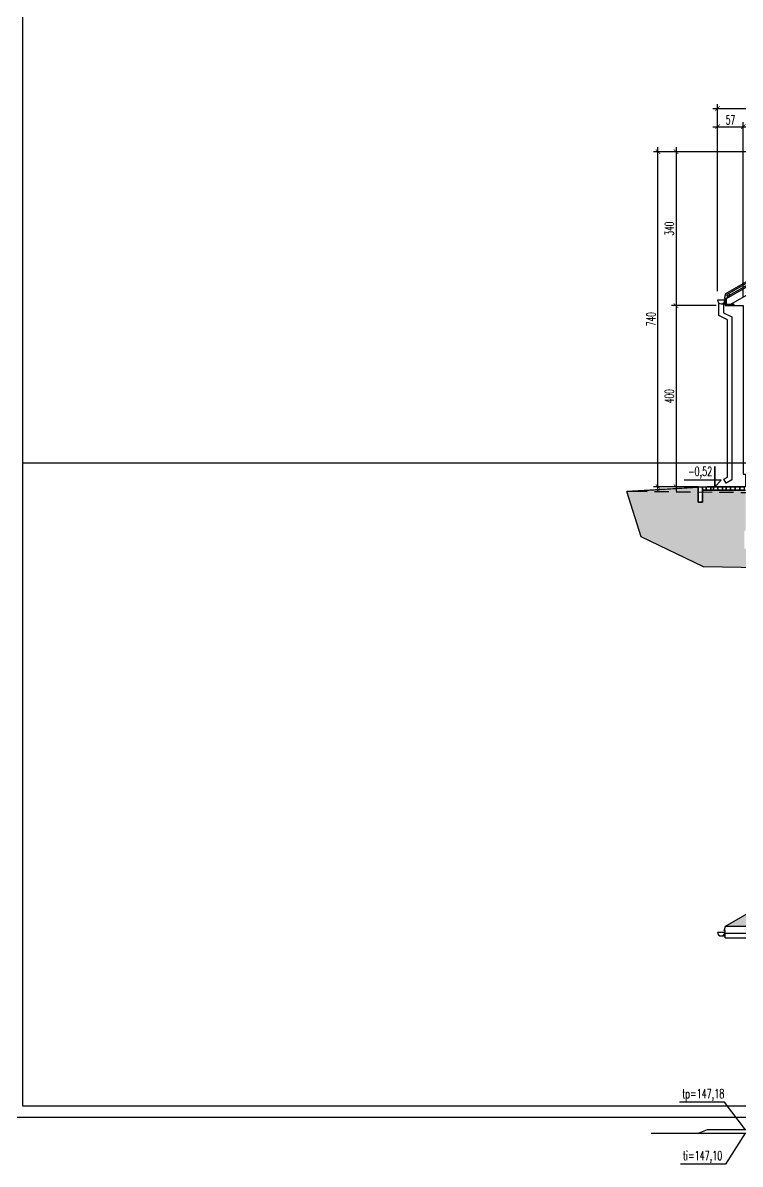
# Model space of a CAD drawing. Header units: millimetres. Extents: x -24587 to 33255, y -70862 to 32.
# Drawn here: x 7826 to 9410, y -63949 to -61427 of the extents above; entities that cross this region are included whole.
import ezdxf
from ezdxf.enums import TextEntityAlignment as Align

# ---------------------------------------------------------------- set-up
doc = ezdxf.new("R2010")
doc.units = ezdxf.units.MM
doc.header["$LTSCALE"] = 5
doc.linetypes.add('DASHED2', pattern=[9.525, 6.35, -3.175])
doc.layers.get('Defpoints').update_dxf_attribs({"color": 251})
doc.layers.add('__NIEDRUK__', color=54, linetype='Continuous', plot=False)
for name, color, linetype in [('A-SCHODY', 140, 'Continuous'), ('A-WIEZBA', 163, 'Continuous'), ('K-HATCH', 8, 'Continuous'), ('K-HATCH243', 243, 'Continuous'), ('K-SCIANY', 2, 'Continuous'), ('K-SRUBY', 3, 'Continuous'), ('K-TEXT 2.4mm', 71, 'Continuous'), ('K-TEXT 2mm', 254, 'Continuous'), ('K-UWAGI', 1, 'Continuous'), ('K-WYMIARY', 1, 'Continuous')]:
    doc.layers.add(name, color=color, linetype=linetype)
doc.styles.add('text 2mm', font='romans.shx', dxfattribs={"width": 0.65})
doc.styles.add('WYM1', font='romanszb.shx', dxfattribs={"width": 0.6})
doc.dimstyles.new('CM100', dxfattribs={"dimscale": 5, "dimtxt": 2, "dimasz": 1, "dimexe": 1, "dimexo": 2, "dimgap": 0.5, "dimtad": 1, "dimrnd": 0.5, "dimdsep": 46, "dimtxsty": 'WYM1', "dimblk": 'OBLIQUE', "dimcen": 0, "dimdle": 1, "dimclrd": 253, "dimclre": 251, "dimclrt": 30, "dimadec": 0, "dimazin": 0, "dimtfac": 1, "dimtix": 1, "dimtmove": 0, "dimatfit": 0, "dimfxl": 1, "dimtfillclr": 256, "dimtolj": 1, "dimarcsym": 0})

# ---------------------------------------------------------------- blocks, each defined once
blk = doc.blocks.new('A$C00a14aaa')
blk.add_lwpolyline([(24, 4), (24, -15.8), (5, -24.8), (5, -384.7), (17.7, -392.1), (22.7, -383.4), (15, -379), (15, -31.1), (34, -22.1), (34, 5.8)])
blk = doc.blocks.new('A$Ccb614bb5')
blk.add_lwpolyline([(-9, 0), (0, 0), (0, 12), (-1, 12), (-1, 8), (-17, 8)])
blk.add_arc((-9, 8), 8, 180, 0)
blk = doc.blocks.new('_ArchTick')
at = {"color": 0, "linetype": 'ByBlock', "const_width": 0.15}
blk.add_lwpolyline([(-0.5, -0.5), (0.5, 0.5)], dxfattribs=at)
blk = doc.blocks.new('*D206')
at = {"layer": 'Defpoints', "color": 0, "transparency": 16777216}
for p in [(9228.2, -61711.4), (9921.7, -61711.4), (9334.7, -62451.6)]:
    blk.add_point(p, dxfattribs=at)
at = {"layer": 'K-WYMIARY', "color": 253, "lineweight": -2, "transparency": 16777216}
blk.add_line((9228.2, -62461.6), (9228.2, -61701.4), dxfattribs=at)
at = {"layer": 'K-WYMIARY', "color": 251, "lineweight": -2, "transparency": 16777216}
for p, q in [((9901.7, -61711.4), (9218.2, -61711.4)), ((9314.7, -62451.6), (9218.2, -62451.6))]:
    blk.add_line(p, q, dxfattribs=at)
at = {"layer": 'K-WYMIARY', "color": 253, "lineweight": -2, "transparency": 16777216, "xscale": 10, "yscale": 10, "zscale": 10}
for p, rotation in [((9228.2, -61711.4), 89.9999999999999), ((9228.2, -62451.6), 269.9999999999999)]:
    blk.add_blockref('_ArchTick', p, dxfattribs=dict(at, rotation=rotation))
at = {"layer": 'K-WYMIARY', "color": 30, "transparency": 16777216, "insert": (9213.2, -62081.5), "char_height": 20, "attachment_point": 5, "rotation": 90, "style": 'WYM1'}
blk.add_mtext('\\A1;740', dxfattribs=at)
blk = doc.blocks.new('*D207')
at = {"layer": 'Defpoints', "color": 0, "transparency": 16777216}
for p in [(9921.7, -61711.4), (9268.2, -62051.6), (9376.7, -62051.6)]:
    blk.add_point(p, dxfattribs=at)
at = {"layer": 'K-WYMIARY', "color": 253, "lineweight": -2, "transparency": 16777216}
blk.add_line((9268.2, -61701.4), (9268.2, -62061.6), dxfattribs=at)
at = {"layer": 'K-WYMIARY', "color": 251, "lineweight": -2, "transparency": 16777216}
for p, q in [((9901.7, -61711.4), (9258.2, -61711.4)), ((9356.7, -62051.6), (9258.2, -62051.6))]:
    blk.add_line(p, q, dxfattribs=at)
at = {"layer": 'K-WYMIARY', "color": 253, "lineweight": -2, "transparency": 16777216, "xscale": 10, "yscale": 10, "zscale": 10}
for p, rotation in [((9268.2, -61711.4), 89.99999999999993), ((9268.2, -62051.6), 269.9999999999999)]:
    blk.add_blockref('_ArchTick', p, dxfattribs=dict(at, rotation=rotation))
at = {"layer": 'K-WYMIARY', "color": 30, "transparency": 16777216, "insert": (9253.2, -61881.5), "char_height": 20, "attachment_point": 5, "rotation": 90, "style": 'WYM1'}
blk.add_mtext('\\A1;340', dxfattribs=at)
blk = doc.blocks.new('*D208')
at = {"layer": 'Defpoints', "color": 0, "transparency": 16777216}
for p in [(9376.7, -62051.6), (9268.2, -62451.6), (9336.7, -62451.6)]:
    blk.add_point(p, dxfattribs=at)
at = {"layer": 'K-WYMIARY', "color": 251, "lineweight": -2, "transparency": 16777216}
for p, q in [((9356.7, -62051.6), (9258.2, -62051.6)), ((9316.7, -62451.6), (9258.2, -62451.6))]:
    blk.add_line(p, q, dxfattribs=at)
at = {"layer": 'K-WYMIARY', "color": 253, "lineweight": -2, "transparency": 16777216}
blk.add_line((9268.2, -62041.6), (9268.2, -62461.6), dxfattribs=at)
at = {"layer": 'K-WYMIARY', "color": 253, "lineweight": -2, "transparency": 16777216, "xscale": 10, "yscale": 10, "zscale": 10}
for p, rotation in [((9268.2, -62051.6), 89.99999999999993), ((9268.2, -62451.6), 269.9999999999999)]:
    blk.add_blockref('_ArchTick', p, dxfattribs=dict(at, rotation=rotation))
at = {"layer": 'K-WYMIARY', "color": 30, "transparency": 16777216, "insert": (9253.2, -62251.6), "char_height": 20, "attachment_point": 5, "rotation": 90, "style": 'WYM1'}
blk.add_mtext('\\A1;400', dxfattribs=at)
blk = doc.blocks.new('*D209')
at = {"layer": 'Defpoints', "color": 0, "transparency": 16777216}
for p in [(9921.7, -61616.2), (9921.7, -61711.4), (9359.7, -62039.6)]:
    blk.add_point(p, dxfattribs=at)
at = {"layer": 'K-WYMIARY', "color": 251, "lineweight": -2, "transparency": 16777216}
for p, q in [((9359.7, -62019.6), (9359.7, -61606.2)), ((9921.7, -61691.4), (9921.7, -61606.2))]:
    blk.add_line(p, q, dxfattribs=at)
at = {"layer": 'K-WYMIARY', "color": 253, "lineweight": -2, "transparency": 16777216}
blk.add_line((9349.7, -61616.2), (9931.7, -61616.2), dxfattribs=at)
at = {"layer": 'K-WYMIARY', "color": 253, "lineweight": -2, "transparency": 16777216, "xscale": 10, "yscale": 10, "zscale": 10}
for p, rotation in [((9359.7, -61616.2), 179.9999999999999), ((9921.7, -61616.2), 359.9999999999999)]:
    blk.add_blockref('_ArchTick', p, dxfattribs=dict(at, rotation=rotation))
at = {"layer": 'K-WYMIARY', "color": 30, "transparency": 16777216, "insert": (9640.7, -61601.2), "char_height": 20, "attachment_point": 5, "style": 'WYM1'}
blk.add_mtext('\\A1;562', dxfattribs=at)
blk = doc.blocks.new('*D210')
at = {"layer": 'Defpoints', "color": 0, "transparency": 16777216}
for p in [(9416.7, -61656.2), (9359.7, -62039.6), (9416.7, -62051.6)]:
    blk.add_point(p, dxfattribs=at)
at = {"layer": 'K-WYMIARY', "color": 253, "lineweight": -2, "transparency": 16777216}
blk.add_line((9349.7, -61656.2), (9426.7, -61656.2), dxfattribs=at)
at = {"layer": 'K-WYMIARY', "color": 251, "lineweight": -2, "transparency": 16777216}
for p, q in [((9359.7, -62019.6), (9359.7, -61646.2)), ((9416.7, -62031.6), (9416.7, -61646.2))]:
    blk.add_line(p, q, dxfattribs=at)
at = {"layer": 'K-WYMIARY', "color": 253, "lineweight": -2, "transparency": 16777216, "xscale": 10, "yscale": 10, "zscale": 10}
for p, rotation in [((9359.7, -61656.2), 179.9999999999999), ((9416.7, -61656.2), 359.9999999999999)]:
    blk.add_blockref('_ArchTick', p, dxfattribs=dict(at, rotation=rotation))
at = {"layer": 'K-WYMIARY', "color": 30, "transparency": 16777216, "insert": (9388.2, -61641.2), "char_height": 20, "attachment_point": 5, "style": 'WYM1'}
blk.add_mtext('\\A1;57', dxfattribs=at)

msp = doc.modelspace()

# ---------------------------------------------------------------- hatches: boundary and pattern name
at = {"layer": 'K-HATCH'}
h = msp.add_hatch(dxfattribs=at)
h.set_pattern_fill('AR-B88', color=256, scale=0.1, angle=180)
h.set_pattern_definition([(180, (6e-46, 24), (2e-13, -20.32), []), (270, (6e-46, 24), (10.16, -20.32), [20.32, -20.32])])
h.paths.add_polyline_path([(11706.132, -63422.492), (11161.7, -63108.164), (9921.7, -63108.164), (9377.268, -63422.492)])
at = {"layer": 'K-HATCH243'}
h = msp.add_hatch(dxfattribs=at)
h.set_pattern_fill('AR-CONC', color=256, scale=0.12, angle=90)
h.paths.add_polyline_path([(11453.556, -62666.358), (11841.517, -62682.071), (11908.506, -62589.686), (11966.843, -62492.177), (11834.786, -62490.747), (11766.7, -62450.602), (11766.7, -62484.602), (11756.7, -62484.602), (11756.7, -62458.602), (11661.7, -62458.602), (11661.7, -62548.602), (11664.7, -62548.602), (11664.7, -62588.602), (11604.7, -62588.602), (11604.7, -62548.602), (11622.7, -62548.602), (11622.7, -62431.602), (9931.7, -62431.602), (9931.7, -62548.602), (9949.7, -62548.602), (9949.7, -62588.602), (9889.7, -62588.602), (9889.7, -62548.602), (9907.7, -62548.602), (9907.7, -62467.602), (9460.7, -62467.602), (9460.7, -62548.602), (9478.7, -62548.602), (9478.7, -62588.602), (9418.7, -62588.602), (9418.7, -62548.602), (9421.7, -62548.602), (9421.7, -62459.602), (9326.7, -62459.602), (9326.7, -62485.602), (9316.7, -62485.602), (9316.7, -62452.812), (9159.601, -62462.318), (9191.252, -62562.259), (9328.794, -62629.039)])

# ---------------------------------------------------------------- linework, layer by layer
at = {"layer": '__NIEDRUK__'}
for p, q in [((7826.247, -63820.386), (7826.247, -58360.659)), ((15853.596, -62399.602), (7826.247, -62399.602)), ((15853.596, -63820.386), (7826.247, -63820.386))]:
    msp.add_line(p, q, dxfattribs=at)
msp.add_lwpolyline([(11453.556, -62666.358), (9328.794, -62629.039), (9191.252, -62562.259), (9159.601, -62462.318), (9316.7, -62452.812), (9316.7, -62485.602), (9326.7, -62485.602), (9326.7, -62459.602), (9421.7, -62459.602)], dxfattribs=at)
at = {"layer": 'A-SCHODY'}
for points in [[(9336.7, -63872.386), (9318.7, -63880.386)], [(11746.7, -63872.386), (9336.7, -63872.386)], [(9213.245, -63880.386), (10338.413, -63880.386), (10993.061, -63881.87), (11866.215, -63907.235)]]:
    msp.add_lwpolyline(points, dxfattribs=at)
at = {"layer": 'A-WIEZBA'}
for p, q in [((9379.22, -62035.55), (9921.7, -61722.349)), ((9920.45, -61720.184), (9380.568, -62031.885)), ((9387.794, -62049.075), (9921.7, -61740.824)), ((9380.568, -62031.885), (9381.818, -62034.05))]:
    msp.add_line(p, q, dxfattribs=at)
at = {"layer": 'A-WIEZBA', "elevation": 0}
for points in [[(9376.72, -62051.55), (9379.22, -62051.55), (9379.22, -62035.55), (9376.72, -62035.55)], [(9386.824, -62028.273), (9384.824, -62024.809), (9379.628, -62027.809), (9381.628, -62031.273)], [(9396.7, -62051.55), (9396.7, -62049.05), (9379.22, -62049.05), (9379.22, -62051.55)]]:
    msp.add_lwpolyline(points, close=True, dxfattribs=at)
msp.add_lwpolyline([(9379.22, -62051.55), (9379.22, -62035.55)], dxfattribs=at)
at = {"layer": 'K-HATCH'}
for points in [[(9326.7, -62485.602), (9316.7, -62485.602), (9316.7, -62451.602), (9326.7, -62451.602)], [(9334.7, -62459.602), (9326.7, -62459.602), (9326.7, -62451.602), (9334.7, -62451.602)], [(9344.7, -62459.602), (9334.7, -62459.602), (9334.7, -62451.602), (9344.7, -62451.602)], [(9350.7, -62459.602), (9344.7, -62459.602), (9344.7, -62451.602), (9350.7, -62451.602)], [(9360.7, -62459.602), (9350.7, -62459.602), (9350.7, -62451.602), (9360.7, -62451.602)], [(9370.7, -62459.602), (9360.7, -62459.602), (9360.7, -62451.602), (9370.7, -62451.602)], [(9378.7, -62459.602), (9370.7, -62459.602), (9370.7, -62451.602), (9378.7, -62451.602)], [(9388.7, -62459.602), (9378.7, -62459.602), (9378.7, -62451.602), (9388.7, -62451.602)], [(9398.7, -62459.602), (9388.7, -62459.602), (9388.7, -62451.602), (9398.7, -62451.602)], [(9408.7, -62459.602), (9398.7, -62459.602), (9398.7, -62451.602), (9408.7, -62451.602)], [(9418.7, -62459.602), (9408.7, -62459.602), (9408.7, -62451.602), (9418.7, -62451.602)]]:
    msp.add_lwpolyline(points, close=True, dxfattribs=at)
at = {"layer": 'K-SCIANY', "elevation": 0}
msp.add_lwpolyline([(11161.7, -61711.379), (9921.7, -61711.379), (9377.268, -62025.707), (9374.288, -62036.42)], dxfattribs=at)
at = {"layer": 'K-SCIANY'}
msp.add_lwpolyline([(9376.72, -62051.55), (9416.7, -62051.55), (9416.7, -62423.602), (9421.7, -62423.602), (9421.7, -62451.602), (9336.7, -62451.602), (9159.601, -62462.318)], dxfattribs=at)
at = {"layer": 'K-SCIANY', "linetype": 'DASHED2'}
msp.add_lwpolyline([(11966.843, -62492.177), (9159.601, -62462.318)], dxfattribs=at)
at = {"layer": 'K-SRUBY'}
msp.add_line((9376.72, -63448.335), (9376.72, -63444.335), dxfattribs=at)
at = {"layer": 'K-SRUBY', "elevation": 0}
for points in [[(9921.7, -61714.843), (9921.7, -61714.843), (9379.628, -62027.809)], [(9374.288, -63433.205), (9377.268, -63422.492), (9921.7, -63108.164), (11161.7, -63108.164), (11706.132, -63422.492), (11709.112, -63433.205)], [(9377.268, -63422.492), (11706.132, -63422.492)], [(9376.72, -63448.335), (11706.68, -63448.335)], [(9376.731, -63438.033), (11706.691, -63438.033)]]:
    msp.add_lwpolyline(points, dxfattribs=at)
at = {"layer": 'K-TEXT 2.4mm'}
msp.add_lwpolyline([(9301.934, -62451.602), (9373.131, -62451.602), (9354.01, -62451.602), (9368.065, -62437.547), (9354.01, -62437.547), (9354.01, -62451.602), (9354.01, -62406.951), (9354.01, -62437.547), (9286.25, -62437.547)], dxfattribs=at)
at = {"layer": 'K-TEXT 2mm', "linetype": 'ByBlock', "lineweight": -2}
for points in [[(9421.7, -63872.386), (9374.895, -63811.624), (9275.762, -63811.624)], [(9420.927, -63880.386), (9377.179, -63948.555), (9278.046, -63948.555)]]:
    msp.add_lwpolyline(points, dxfattribs=at)
at = {"layer": 'K-UWAGI'}
msp.add_xline((11635.7, -63844.386), (1, 0), dxfattribs=at)

# ---------------------------------------------------------------- block references
at = {"layer": 'K-SRUBY'}
for p in [(9376.72, -62047.55), (9376.72, -63444.335)]:
    msp.add_blockref('A$Ccb614bb5', p, dxfattribs=at)
at = {"layer": 'K-SRUBY', "xscale": -1, "rotation": 359.9999999999997}
msp.add_blockref('A$C00a14aaa', (9396.7, -62051.55), dxfattribs=at)

# ---------------------------------------------------------------- texts
at = {"layer": 'K-TEXT 2mm', "style": 'text 2mm', "width": 0.65}
msp.add_text('-0,52', height=20, dxfattribs=at).set_placement((9321.348, -62417.746), align=Align.MIDDLE_CENTER)
at = {"layer": 'K-TEXT 2mm', "lineweight": -2, "style": 'text 2mm', "width": 0.65}
for s, p in [('tp=147,18', (9328.312, -63792.595)), ('ti=147,10', (9326.914, -63929.526))]:
    msp.add_text(s, height=20, dxfattribs=at).set_placement(p, align=Align.MIDDLE_CENTER)

# ---------------------------------------------------------------- dimensions: what is measured, and where the dimension line sits
at = {"layer": 'K-WYMIARY'}
for base, p2, picture, middle in [((9921.7, -61616.197), (9921.7, -61711.379), '*D209', (9640.71, -61601.197)), ((9416.7, -61656.197), (9416.7, -62051.55), '*D210', (9388.21, -61641.197))]:
    dim = msp.add_linear_dim(base=base, p1=(9359.72, -62039.55), p2=p2, dimstyle='CM100', override={"dimscale": 10, "dimblk": 'ArchTick'}, dxfattribs=at)
    dim.commit()
    dim.dimension.update_dxf_attribs({"geometry": picture, "text_midpoint": middle})
for base, p1, p2, override, picture, middle in [((9228.171, -61711.379), (9334.7, -62451.602), (9921.7, -61711.379), {"dimscale": 10, "dimblk": 'ArchTick'}, '*D206', (9213.171, -62081.49)), ((9268.171, -62051.55), (9921.7, -61711.379), (9376.72, -62051.55), {"dimscale": 10, "dimblk": 'ArchTick'}, '*D207', (9253.171, -61881.465)), ((9268.171, -62451.602), (9376.72, -62051.55), (9336.7, -62451.602), {"dimscale": 10, "dimblk": 'ArchTick', "dimtmove": 1}, '*D208', (9253.171, -62251.576))]:
    dim = msp.add_linear_dim(base=base, p1=p1, p2=p2, angle=90, dimstyle='CM100', override=override, dxfattribs=at)
    dim.commit()
    dim.dimension.update_dxf_attribs({"geometry": picture, "text_midpoint": middle})

doc.saveas('drawing.dxf')
